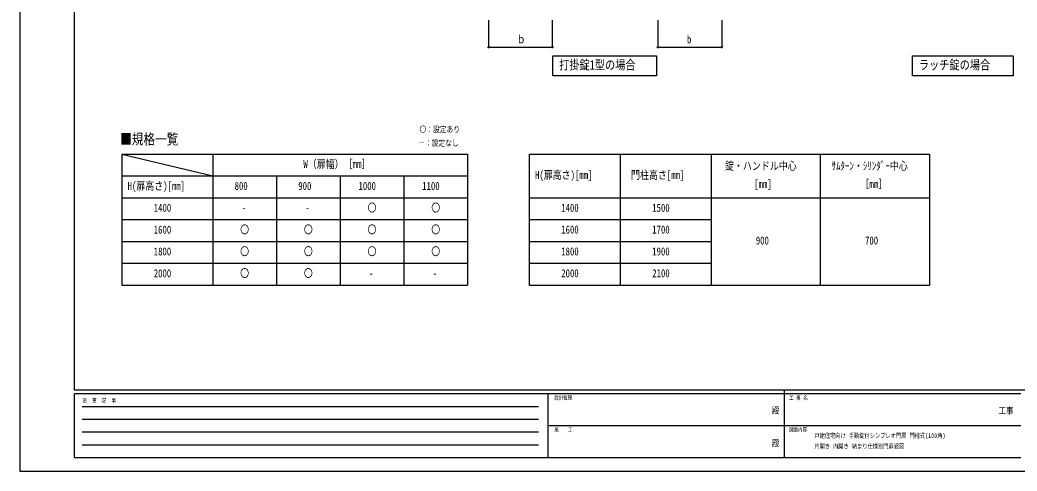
# Model space of a CAD drawing. Units: millimetres, scale not verified. Extents: x -4205 to 4205, y -2970 to 2970.
# Drawn here: x -4205 to 1274, y -2970 to -490 of the extents above; entities that cross this region are included whole.
import ezdxf
from ezdxf.enums import TextEntityAlignment as Align

# ---------------------------------------------------------------- set-up
doc = ezdxf.new("R2010")
doc.units = ezdxf.units.MM
doc.header["$LTSCALE"] = 12
doc.header["$PDMODE"] = 32
doc.header["$PDSIZE"] = 6
for name, color, linetype in [('0-2_USER1', 3, 'Continuous'), ('0-5_YKK_D', 6, 'Continuous'), ('0-6_YKK_ZWAK', 7, 'Continuous')]:
    doc.layers.add(name, color=color, linetype=linetype)
doc.styles.add('ＭＳ ゴシック', font='')
doc.styles.get('ＭＳ ゴシック').set_extended_font_data('MS Gothic')

msp = doc.modelspace()

# ---------------------------------------------------------------- linework, layer by layer
at = {"layer": '0-2_USER1'}
for p, q in [((-3645.98, -1228), (-3145.98, -1348)), ((-3645.98, -1228), (-3145.98, -1348)), ((-3645.98, -1228), (-1745.98, -1228)), ((-3645.98, -1228), (-3645.98, -1948)), ((-3145.98, -1228), (-3145.98, -1948)), ((-1745.98, -1228), (-1745.98, -1948)), ((-1406.98, -1228), (793.02, -1228)), ((-1406.98, -1228), (-1406.98, -1948)), ((-906.98, -1228), (-906.98, -1948)), ((-406.98, -1228), (-406.98, -1948)), ((193.02, -1228), (193.02, -1948)), ((793.02, -1228), (793.02, -1948)), ((-3645.98, -1348), (-1745.98, -1348)), ((-2795.98, -1348), (-2795.98, -1948)), ((-2445.98, -1348), (-2445.98, -1948)), ((-2095.98, -1348), (-2095.98, -1948)), ((-3645.98, -1468), (-1745.98, -1468)), ((-1406.98, -1468), (793.02, -1468)), ((-3645.98, -1588), (-1745.98, -1588)), ((-1406.98, -1588), (-406.98, -1588)), ((-3645.98, -1708), (-1745.98, -1708)), ((-1406.98, -1708), (-406.98, -1708)), ((-3645.98, -1828), (-1745.98, -1828)), ((-1406.98, -1828), (-406.98, -1828)), ((-3645.98, -1948), (-1745.98, -1948)), ((-1406.98, -1948), (793.02, -1948))]:
    msp.add_line(p, q, dxfattribs=at)
for points in [[(-1276.15, -798.28), (-1276.15, -688.28), (-706.51, -688.28), (-706.51, -798.28)], [(699.08, -798.28), (699.08, -688.28), (1252.96, -688.28), (1252.96, -798.28)]]:
    msp.add_lwpolyline(points, close=True, dxfattribs=at)
at = {"layer": '0-5_YKK_D'}
for p, q in [((-1629.98, -490.94), (-1629.98, -640.94)), ((-1279.98, -490.94), (-1279.98, -640.94)), ((-698.98, -490.94), (-698.98, -640.94)), ((-348.98, -490.94), (-348.98, -640.94)), ((-1629.98, -639.94), (-1279.98, -639.94)), ((-698.98, -639.94), (-348.98, -639.94))]:
    msp.add_line(p, q, dxfattribs=at)
for centre in [(-1629.98, -639.94), (-1279.98, -639.94), (-698.98, -639.94), (-348.98, -639.94)]:
    msp.add_circle(centre, 4.25, dxfattribs=at)
at = {"layer": '0-6_YKK_ZWAK'}
for p, q in [((-3904.98, -2525), (-3904.98, 2775)), ((3895.02, -2525), (-3904.98, -2525)), ((-1304.98, -2545), (-3904.98, -2545)), ((-3904.98, -2895), (-3904.98, -2545)), ((-1304.98, -2545), (-1304.98, -2895)), ((-4.98, -2545), (-1304.98, -2545)), ((-4.98, -2525), (-4.98, -2895)), ((1295.02, -2545), (-4.98, -2545)), ((-3862.48, -2615), (-1354.98, -2615)), ((-3862.48, -2685), (-1354.98, -2685)), ((-1297.48, -2720), (-4.98, -2720)), ((-4.98, -2720), (1295.02, -2720)), ((-3862.48, -2755), (-1354.98, -2755)), ((-3862.48, -2825), (-1354.98, -2825)), ((-3904.98, -2895), (-1304.98, -2895)), ((-1304.98, -2895), (-4.98, -2895)), ((-4.98, -2895), (1295.02, -2895))]:
    msp.add_line(p, q, dxfattribs=at)
msp.add_lwpolyline([(-4205, -2970), (4205, -2970), (4205, 2970), (-4205, 2970)], close=True, dxfattribs=at)
msp.add_point((-4.98, -2895), dxfattribs=at)

# ---------------------------------------------------------------- texts
at = {"layer": '0-2_USER1', "style": 'ＭＳ ゴシック', "width": 0.8}
for s, height, p in [('打掛錠1型の場合', 51.32, (-1242.15, -778.28)), ('ラッチ錠の場合', 51.32, (734.41, -778.28)), ('〇：設定あり', 32.99, (-2008.98, -1118.33)), ('■規格一覧', 58.65, (-3654.51, -1192.42)), ('－：設定なし', 32.99, (-2016.18, -1193.33)), ('W（扉幅）［㎜］', 43.99, (-2647.58, -1318)), ('H(扉高さ)[mm]', 43.99, (-1374.58, -1378)), ('門柱高さ[mm]', 43.99, (-847.38, -1378)), ('錠・ハンドル中心', 43.99, (-330.98, -1328)), ('ｻﾑﾀｰﾝ・ｼﾘﾝﾀﾞｰ中心', 43.99, (254.62, -1328)), ('[㎜]', 43.99, (-170.98, -1428)), ('［㎜］', 43.99, (413.02, -1428)), ('H(扉高さ)[mm]', 43.99, (-3613.58, -1438)), ('800', 43.99, (-3025.38, -1438)), ('900', 43.99, (-2675.38, -1438)), ('1000', 43.99, (-2344.58, -1438)), ('1100', 43.99, (-1994.58, -1438)), ('1400', 43.99, (-3469.58, -1558)), ('-', 43.99, (-2986.98, -1558)), ('-', 43.99, (-2636.98, -1558)), ('〇', 43.99, (-2294.98, -1558)), ('〇', 43.99, (-1944.98, -1558)), ('1400', 43.99, (-1230.58, -1558)), ('1500', 43.99, (-730.58, -1558)), ('1600', 43.99, (-3469.58, -1678)), ('〇', 43.99, (-2994.98, -1678)), ('〇', 43.99, (-2644.98, -1678)), ('〇', 43.99, (-2294.98, -1678)), ('〇', 43.99, (-1944.98, -1678)), ('1600', 43.99, (-1230.58, -1678)), ('1700', 43.99, (-730.58, -1678)), ('900', 43.99, (-161.38, -1738)), ('700', 43.99, (438.62, -1738)), ('1800', 43.99, (-3469.58, -1798)), ('〇', 43.99, (-2994.98, -1798)), ('〇', 43.99, (-2644.98, -1798)), ('〇', 43.99, (-2294.98, -1798)), ('〇', 43.99, (-1944.98, -1798)), ('1800', 43.99, (-1230.58, -1798)), ('1900', 43.99, (-730.58, -1798)), ('2000', 43.99, (-3469.58, -1918)), ('〇', 43.99, (-2994.98, -1918)), ('〇', 43.99, (-2644.98, -1918)), ('2000', 43.99, (-1230.58, -1918)), ('2100', 43.99, (-730.58, -1918)), ('-', 43.99, (-2286.98, -1918)), ('-', 43.99, (-1936.98, -1918)), ('戸建住宅向け 手動錠付シンプレオ門扉 門柱式(100角)', 25.66, (160.31, -2795.72)), ('片開き 内開き 納まり仕様別門扉姿図', 25.66, (160.31, -2854.06))]:
    msp.add_text(s, height=height, dxfattribs=at).set_placement(p, align=Align.BOTTOM_LEFT)
at = {"layer": '0-5_YKK_D', "style": 'ＭＳ ゴシック', "width": 0.8}
for s, p in [('ｂ', (-1475.78, -631.94)), ('b', (-539.98, -631.94))]:
    msp.add_text(s, height=43.99, dxfattribs=at).set_placement(p, align=Align.BOTTOM_LEFT)
at = {"layer": '0-6_YKK_ZWAK', "style": 'ＭＳ ゴシック', "width": 0.8}
for s, height, p in [('変  更  記  事', 21.99, (-3861.31, -2600)), ('設計監理', 21.99, (-1268.31, -2585)), ('工 事 名', 21.99, (21.27, -2585)), ('殿', 36.66, (-73.67, -2665.83)), ('工事', 36.66, (1172.33, -2667.46)), ('施\u3000\u3000工', 21.99, (-1268.31, -2760)), ('図面内容', 21.99, (21.27, -2760)), ('殿', 36.66, (-73.67, -2845.83))]:
    msp.add_text(s, height=height, dxfattribs=at).set_placement(p, align=Align.BOTTOM_LEFT)

doc.saveas('drawing.dxf')
